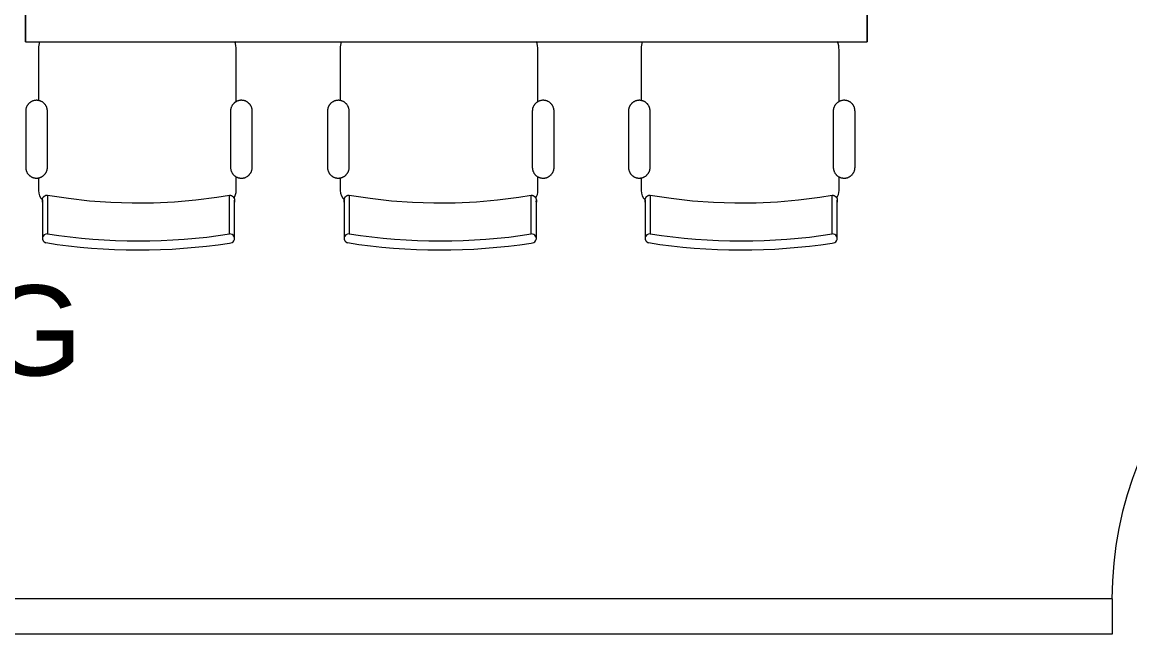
# Model space of a CAD drawing. Header units: inches. Extents: x 1 to 4637, y -664 to 702.
# Drawn here: x 1356.4 to 1467, y -430.7 to -369.6 of the extents above; entities that cross this region are included whole.
import ezdxf

# ---------------------------------------------------------------- set-up
doc = ezdxf.new("R2010")
doc.units = ezdxf.units.IN
doc.header["$MEASUREMENT"] = 0
for name, color, linetype, lineweight in [('A-AREA-IDEN', 2, 'Continuous', 20), ('A-DOOR', 31, 'Continuous', 9), ('I-FURN', 30, 'Continuous', 9), ('I-WALL', 2, 'Continuous', 9)]:
    doc.layers.add(name, color=color, linetype=linetype, lineweight=lineweight)
doc.styles.add('Arial', font='arial.ttf', dxfattribs={"height": 9})

# ---------------------------------------------------------------- blocks, each defined once
blk = doc.blocks.new('Conf Table - Rect - Seats 8 - 7 x 3-6 - 3D - Typical-1543630-New Construction - Tel_Data_Elec Plan')
at = {"layer": 'I-FURN'}
for p, q in [((-42, 21), (-42, -21)), ((-42, -21), (-42, 21)), ((42, -21), (42, 21)), ((42, 21), (42, -21)), ((-42, -21), (42, -21)), ((-42, -21), (42, -21)), ((-40.72, -21.7), (-40.72, -26.87)), ((-20.98, -26.99), (-20.98, -21.81)), ((-10.6, -21.7), (-10.6, -26.87)), ((9.14, -26.99), (9.14, -21.81)), ((19.44, -21.7), (19.44, -26.87)), ((39.19, -26.99), (39.19, -21.81)), ((-41.99, -27.93), (-41.99, -33.54)), ((-39.83, -33.54), (-39.83, -27.93)), ((-21.55, -27.93), (-21.55, -33.54)), ((-19.38, -33.54), (-19.38, -27.93)), ((-11.87, -27.93), (-11.87, -33.54)), ((-9.71, -33.54), (-9.71, -27.93)), ((8.57, -27.93), (8.57, -33.54)), ((10.74, -33.54), (10.74, -27.93)), ((18.17, -27.93), (18.17, -33.54)), ((20.34, -33.54), (20.34, -27.93)), ((38.62, -27.93), (38.62, -33.54)), ((40.79, -33.54), (40.79, -27.93)), ((-40.72, -34.6), (-40.72, -35.86)), ((-20.98, -35.86), (-20.98, -34.49)), ((-10.6, -34.6), (-10.6, -35.86)), ((9.14, -35.86), (9.14, -34.49)), ((19.44, -34.6), (19.44, -35.86)), ((39.19, -35.86), (39.19, -34.49)), ((-39.82, -36.32), (-39.82, -40.18)), ((-21.65, -40.2), (-21.65, -36.33)), ((-9.7, -36.32), (-9.7, -40.18)), ((8.47, -40.2), (8.47, -36.33)), ((20.34, -36.32), (20.34, -40.18)), ((38.51, -40.2), (38.51, -36.33))]:
    blk.add_line(p, q, dxfattribs=at)
at = {"layer": 'I-FURN', "flags": 128}
for points in [[(-39.83, -27.93), (-39.83, -27.89), (-39.83, -27.85), (-39.84, -27.81), (-39.84, -27.76), (-39.85, -27.72), (-39.86, -27.68), (-39.87, -27.64), (-39.88, -27.59), (-39.9, -27.55), (-39.91, -27.51), (-39.93, -27.47), (-39.95, -27.44), (-39.97, -27.4), (-39.99, -27.36), (-40.02, -27.32), (-40.04, -27.29), (-40.07, -27.25), (-40.1, -27.22), (-40.13, -27.19), (-40.16, -27.16), (-40.19, -27.13), (-40.22, -27.1), (-40.25, -27.07), (-40.29, -27.05), (-40.32, -27.02), (-40.36, -27), (-40.4, -26.98), (-40.44, -26.96), (-40.48, -26.94), (-40.52, -26.93), (-40.56, -26.91), (-40.6, -26.9), (-40.64, -26.89), (-40.68, -26.88), (-40.73, -26.87), (-40.77, -26.86), (-40.81, -26.86), (-40.85, -26.85), (-40.9, -26.85), (-40.94, -26.85), (-40.98, -26.86), (-41.03, -26.86), (-41.07, -26.86), (-41.11, -26.87), (-41.16, -26.88), (-41.2, -26.89), (-41.24, -26.9), (-41.28, -26.92), (-41.32, -26.93), (-41.36, -26.95), (-41.4, -26.97), (-41.44, -26.99), (-41.47, -27.01), (-41.51, -27.04), (-41.55, -27.06), (-41.58, -27.09), (-41.61, -27.11), (-41.65, -27.14), (-41.68, -27.17), (-41.71, -27.2), (-41.74, -27.24), (-41.76, -27.27), (-41.79, -27.3), (-41.81, -27.34), (-41.84, -27.38), (-41.86, -27.41), (-41.88, -27.45), (-41.9, -27.49), (-41.91, -27.53), (-41.93, -27.57), (-41.94, -27.61), (-41.95, -27.65), (-41.97, -27.7), (-41.97, -27.74), (-41.98, -27.78), (-41.99, -27.83), (-41.99, -27.87), (-41.99, -27.91), (-41.99, -27.93)], [(-19.38, -27.93), (-19.38, -27.89), (-19.38, -27.85), (-19.39, -27.81), (-19.39, -27.76), (-19.4, -27.72), (-19.41, -27.68), (-19.42, -27.64), (-19.43, -27.59), (-19.45, -27.55), (-19.47, -27.51), (-19.48, -27.47), (-19.5, -27.43), (-19.52, -27.4), (-19.55, -27.36), (-19.57, -27.32), (-19.59, -27.29), (-19.62, -27.25), (-19.65, -27.22), (-19.68, -27.19), (-19.71, -27.16), (-19.74, -27.13), (-19.77, -27.1), (-19.81, -27.07), (-19.84, -27.05), (-19.88, -27.02), (-19.92, -27), (-19.95, -26.98), (-19.99, -26.96), (-20.03, -26.94), (-20.07, -26.92), (-20.11, -26.91), (-20.15, -26.9), (-20.19, -26.88), (-20.24, -26.87), (-20.28, -26.87), (-20.32, -26.86), (-20.37, -26.86), (-20.41, -26.85), (-20.45, -26.85), (-20.5, -26.85), (-20.54, -26.85), (-20.58, -26.86), (-20.63, -26.86), (-20.67, -26.87), (-20.71, -26.88), (-20.75, -26.89), (-20.79, -26.9), (-20.83, -26.92), (-20.88, -26.93), (-20.92, -26.95), (-20.95, -26.97), (-20.99, -26.99), (-21.03, -27.01), (-21.07, -27.03), (-21.1, -27.06), (-21.14, -27.08), (-21.17, -27.11), (-21.2, -27.14), (-21.23, -27.17), (-21.26, -27.2), (-21.29, -27.24), (-21.32, -27.27), (-21.35, -27.3), (-21.37, -27.34), (-21.39, -27.38), (-21.41, -27.41), (-21.43, -27.45), (-21.45, -27.49), (-21.47, -27.53), (-21.49, -27.57), (-21.5, -27.61), (-21.51, -27.65), (-21.52, -27.7), (-21.53, -27.74), (-21.54, -27.78), (-21.54, -27.82), (-21.55, -27.87), (-21.55, -27.91), (-21.55, -27.93)], [(-9.71, -27.93), (-9.71, -27.89), (-9.71, -27.85), (-9.71, -27.81), (-9.72, -27.76), (-9.73, -27.72), (-9.74, -27.68), (-9.75, -27.64), (-9.76, -27.59), (-9.77, -27.55), (-9.79, -27.51), (-9.81, -27.47), (-9.83, -27.44), (-9.85, -27.4), (-9.87, -27.36), (-9.89, -27.32), (-9.92, -27.29), (-9.95, -27.25), (-9.97, -27.22), (-10, -27.19), (-10.03, -27.16), (-10.07, -27.13), (-10.1, -27.1), (-10.13, -27.07), (-10.17, -27.05), (-10.2, -27.02), (-10.24, -27), (-10.28, -26.98), (-10.32, -26.96), (-10.36, -26.94), (-10.4, -26.93), (-10.44, -26.91), (-10.48, -26.9), (-10.52, -26.89), (-10.56, -26.88), (-10.6, -26.87), (-10.65, -26.86), (-10.69, -26.86), (-10.73, -26.85), (-10.78, -26.85), (-10.82, -26.85), (-10.86, -26.86), (-10.91, -26.86), (-10.95, -26.86), (-10.99, -26.87), (-11.03, -26.88), (-11.08, -26.89), (-11.12, -26.9), (-11.16, -26.92), (-11.2, -26.93), (-11.24, -26.95), (-11.28, -26.97), (-11.31, -26.99), (-11.35, -27.01), (-11.39, -27.04), (-11.42, -27.06), (-11.46, -27.09), (-11.49, -27.11), (-11.52, -27.14), (-11.56, -27.17), (-11.59, -27.2), (-11.61, -27.24), (-11.64, -27.27), (-11.67, -27.3), (-11.69, -27.34), (-11.71, -27.38), (-11.74, -27.41), (-11.76, -27.45), (-11.77, -27.49), (-11.79, -27.53), (-11.81, -27.57), (-11.82, -27.61), (-11.83, -27.65), (-11.84, -27.7), (-11.85, -27.74), (-11.86, -27.78), (-11.86, -27.83), (-11.87, -27.87), (-11.87, -27.91), (-11.87, -27.93)], [(10.74, -27.93), (10.74, -27.89), (10.74, -27.85), (10.73, -27.81), (10.73, -27.76), (10.72, -27.72), (10.71, -27.68), (10.7, -27.64), (10.69, -27.59), (10.67, -27.55), (10.66, -27.51), (10.64, -27.47), (10.62, -27.43), (10.6, -27.4), (10.58, -27.36), (10.55, -27.32), (10.53, -27.29), (10.5, -27.25), (10.47, -27.22), (10.44, -27.19), (10.41, -27.16), (10.38, -27.13), (10.35, -27.1), (10.31, -27.07), (10.28, -27.05), (10.24, -27.02), (10.21, -27), (10.17, -26.98), (10.13, -26.96), (10.09, -26.94), (10.05, -26.92), (10.01, -26.91), (9.97, -26.9), (9.93, -26.88), (9.88, -26.87), (9.84, -26.87), (9.8, -26.86), (9.76, -26.86), (9.71, -26.85), (9.67, -26.85), (9.63, -26.85), (9.58, -26.85), (9.54, -26.86), (9.5, -26.86), (9.45, -26.87), (9.41, -26.88), (9.37, -26.89), (9.33, -26.9), (9.29, -26.92), (9.25, -26.93), (9.21, -26.95), (9.17, -26.97), (9.13, -26.99), (9.09, -27.01), (9.06, -27.03), (9.02, -27.06), (8.99, -27.08), (8.95, -27.11), (8.92, -27.14), (8.89, -27.17), (8.86, -27.2), (8.83, -27.24), (8.8, -27.27), (8.78, -27.3), (8.75, -27.34), (8.73, -27.38), (8.71, -27.41), (8.69, -27.45), (8.67, -27.49), (8.65, -27.53), (8.64, -27.57), (8.62, -27.61), (8.61, -27.65), (8.6, -27.7), (8.59, -27.74), (8.58, -27.78), (8.58, -27.82), (8.58, -27.87), (8.57, -27.91), (8.57, -27.93)], [(20.34, -27.93), (20.34, -27.89), (20.33, -27.85), (20.33, -27.81), (20.32, -27.76), (20.32, -27.72), (20.31, -27.68), (20.3, -27.64), (20.28, -27.59), (20.27, -27.55), (20.25, -27.51), (20.24, -27.47), (20.22, -27.44), (20.2, -27.4), (20.17, -27.36), (20.15, -27.32), (20.12, -27.29), (20.1, -27.25), (20.07, -27.22), (20.04, -27.19), (20.01, -27.16), (19.98, -27.13), (19.95, -27.1), (19.91, -27.07), (19.88, -27.05), (19.84, -27.02), (19.8, -27), (19.77, -26.98), (19.73, -26.96), (19.69, -26.94), (19.65, -26.93), (19.61, -26.91), (19.57, -26.9), (19.52, -26.89), (19.48, -26.88), (19.44, -26.87), (19.4, -26.86), (19.35, -26.86), (19.31, -26.85), (19.27, -26.85), (19.22, -26.85), (19.18, -26.86), (19.14, -26.86), (19.1, -26.86), (19.05, -26.87), (19.01, -26.88), (18.97, -26.89), (18.93, -26.9), (18.89, -26.92), (18.85, -26.93), (18.81, -26.95), (18.77, -26.97), (18.73, -26.99), (18.69, -27.01), (18.65, -27.04), (18.62, -27.06), (18.58, -27.09), (18.55, -27.11), (18.52, -27.14), (18.49, -27.17), (18.46, -27.2), (18.43, -27.24), (18.4, -27.27), (18.38, -27.3), (18.35, -27.34), (18.33, -27.38), (18.31, -27.41), (18.29, -27.45), (18.27, -27.49), (18.25, -27.53), (18.24, -27.57), (18.22, -27.61), (18.21, -27.65), (18.2, -27.7), (18.19, -27.74), (18.18, -27.78), (18.18, -27.83), (18.18, -27.87), (18.17, -27.91), (18.17, -27.93)], [(40.79, -27.93), (40.78, -27.89), (40.78, -27.85), (40.78, -27.81), (40.77, -27.76), (40.76, -27.72), (40.75, -27.68), (40.74, -27.64), (40.73, -27.59), (40.72, -27.55), (40.7, -27.51), (40.68, -27.47), (40.66, -27.43), (40.64, -27.4), (40.62, -27.36), (40.6, -27.32), (40.57, -27.29), (40.54, -27.25), (40.52, -27.22), (40.49, -27.19), (40.46, -27.16), (40.43, -27.13), (40.39, -27.1), (40.36, -27.07), (40.32, -27.05), (40.29, -27.02), (40.25, -27), (40.21, -26.98), (40.17, -26.96), (40.13, -26.94), (40.09, -26.92), (40.05, -26.91), (40.01, -26.9), (39.97, -26.88), (39.93, -26.87), (39.89, -26.87), (39.84, -26.86), (39.8, -26.86), (39.76, -26.85), (39.71, -26.85), (39.67, -26.85), (39.63, -26.85), (39.58, -26.86), (39.54, -26.86), (39.5, -26.87), (39.46, -26.88), (39.41, -26.89), (39.37, -26.9), (39.33, -26.92), (39.29, -26.93), (39.25, -26.95), (39.21, -26.97), (39.17, -26.99), (39.14, -27.01), (39.1, -27.03), (39.06, -27.06), (39.03, -27.08), (39, -27.11), (38.96, -27.14), (38.93, -27.17), (38.9, -27.2), (38.87, -27.24), (38.85, -27.27), (38.82, -27.3), (38.8, -27.34), (38.77, -27.38), (38.75, -27.41), (38.73, -27.45), (38.71, -27.49), (38.7, -27.53), (38.68, -27.57), (38.67, -27.61), (38.65, -27.65), (38.64, -27.7), (38.64, -27.74), (38.63, -27.78), (38.62, -27.82), (38.62, -27.87), (38.62, -27.91), (38.62, -27.93)], [(-41.99, -33.54), (-41.99, -33.59), (-41.99, -33.63), (-41.98, -33.67), (-41.98, -33.72), (-41.97, -33.76), (-41.96, -33.8), (-41.95, -33.84), (-41.94, -33.88), (-41.92, -33.92), (-41.91, -33.96), (-41.89, -34), (-41.87, -34.04), (-41.85, -34.08), (-41.83, -34.12), (-41.8, -34.15), (-41.78, -34.19), (-41.75, -34.22), (-41.72, -34.26), (-41.69, -34.29), (-41.66, -34.32), (-41.63, -34.35), (-41.6, -34.38), (-41.56, -34.4), (-41.53, -34.43), (-41.49, -34.45), (-41.46, -34.48), (-41.42, -34.5), (-41.38, -34.52), (-41.34, -34.54), (-41.3, -34.55), (-41.26, -34.57), (-41.22, -34.58), (-41.18, -34.59), (-41.14, -34.6), (-41.09, -34.61), (-41.05, -34.62), (-41.01, -34.62), (-40.96, -34.62), (-40.92, -34.63), (-40.88, -34.62), (-40.83, -34.62), (-40.79, -34.62), (-40.75, -34.61), (-40.71, -34.61), (-40.66, -34.6), (-40.62, -34.59), (-40.58, -34.57), (-40.54, -34.56), (-40.5, -34.54), (-40.46, -34.53), (-40.42, -34.51), (-40.38, -34.49), (-40.34, -34.47), (-40.31, -34.44), (-40.27, -34.42), (-40.24, -34.39), (-40.2, -34.36), (-40.17, -34.34), (-40.14, -34.31), (-40.11, -34.27), (-40.08, -34.24), (-40.06, -34.21), (-40.03, -34.17), (-40.01, -34.14), (-39.98, -34.1), (-39.96, -34.06), (-39.94, -34.03), (-39.92, -33.99), (-39.91, -33.95), (-39.89, -33.91), (-39.88, -33.86), (-39.86, -33.82), (-39.85, -33.78), (-39.85, -33.74), (-39.84, -33.7), (-39.83, -33.65), (-39.83, -33.61), (-39.83, -33.57), (-39.83, -33.54)], [(-21.55, -33.54), (-21.55, -33.59), (-21.54, -33.63), (-21.54, -33.67), (-21.53, -33.72), (-21.53, -33.76), (-21.52, -33.8), (-21.51, -33.84), (-21.49, -33.88), (-21.48, -33.93), (-21.46, -33.97), (-21.44, -34), (-21.43, -34.04), (-21.4, -34.08), (-21.38, -34.12), (-21.36, -34.16), (-21.33, -34.19), (-21.31, -34.22), (-21.28, -34.26), (-21.25, -34.29), (-21.22, -34.32), (-21.19, -34.35), (-21.15, -34.38), (-21.12, -34.41), (-21.09, -34.43), (-21.05, -34.46), (-21.01, -34.48), (-20.97, -34.5), (-20.94, -34.52), (-20.9, -34.54), (-20.86, -34.55), (-20.82, -34.57), (-20.77, -34.58), (-20.73, -34.59), (-20.69, -34.6), (-20.65, -34.61), (-20.61, -34.62), (-20.56, -34.62), (-20.52, -34.63), (-20.48, -34.63), (-20.43, -34.63), (-20.39, -34.62), (-20.35, -34.62), (-20.3, -34.62), (-20.26, -34.61), (-20.22, -34.6), (-20.18, -34.59), (-20.13, -34.58), (-20.09, -34.56), (-20.05, -34.55), (-20.01, -34.53), (-19.97, -34.51), (-19.94, -34.49), (-19.9, -34.47), (-19.86, -34.44), (-19.83, -34.42), (-19.79, -34.39), (-19.76, -34.37), (-19.73, -34.34), (-19.69, -34.31), (-19.66, -34.28), (-19.64, -34.24), (-19.61, -34.21), (-19.58, -34.17), (-19.56, -34.14), (-19.53, -34.1), (-19.51, -34.06), (-19.49, -34.03), (-19.47, -33.99), (-19.46, -33.95), (-19.44, -33.91), (-19.43, -33.87), (-19.42, -33.82), (-19.41, -33.78), (-19.4, -33.74), (-19.39, -33.7), (-19.39, -33.65), (-19.38, -33.61), (-19.38, -33.57), (-19.38, -33.54)], [(-11.87, -33.54), (-11.87, -33.59), (-11.87, -33.63), (-11.86, -33.67), (-11.86, -33.72), (-11.85, -33.76), (-11.84, -33.8), (-11.83, -33.84), (-11.81, -33.88), (-11.8, -33.92), (-11.78, -33.96), (-11.77, -34), (-11.75, -34.04), (-11.73, -34.08), (-11.7, -34.12), (-11.68, -34.15), (-11.66, -34.19), (-11.63, -34.22), (-11.6, -34.26), (-11.57, -34.29), (-11.54, -34.32), (-11.51, -34.35), (-11.48, -34.38), (-11.44, -34.4), (-11.41, -34.43), (-11.37, -34.45), (-11.34, -34.48), (-11.3, -34.5), (-11.26, -34.52), (-11.22, -34.54), (-11.18, -34.55), (-11.14, -34.57), (-11.1, -34.58), (-11.06, -34.59), (-11.01, -34.6), (-10.97, -34.61), (-10.93, -34.62), (-10.89, -34.62), (-10.84, -34.62), (-10.8, -34.63), (-10.76, -34.62), (-10.71, -34.62), (-10.67, -34.62), (-10.63, -34.61), (-10.58, -34.61), (-10.54, -34.6), (-10.5, -34.59), (-10.46, -34.57), (-10.42, -34.56), (-10.38, -34.54), (-10.34, -34.53), (-10.3, -34.51), (-10.26, -34.49), (-10.22, -34.47), (-10.19, -34.44), (-10.15, -34.42), (-10.12, -34.39), (-10.08, -34.36), (-10.05, -34.34), (-10.02, -34.31), (-9.99, -34.27), (-9.96, -34.24), (-9.93, -34.21), (-9.91, -34.17), (-9.88, -34.14), (-9.86, -34.1), (-9.84, -34.06), (-9.82, -34.03), (-9.8, -33.99), (-9.78, -33.95), (-9.77, -33.91), (-9.75, -33.86), (-9.74, -33.82), (-9.73, -33.78), (-9.72, -33.74), (-9.72, -33.7), (-9.71, -33.65), (-9.71, -33.61), (-9.71, -33.57), (-9.71, -33.54)], [(8.57, -33.54), (8.57, -33.59), (8.58, -33.63), (8.58, -33.67), (8.59, -33.72), (8.6, -33.76), (8.61, -33.8), (8.62, -33.84), (8.63, -33.88), (8.64, -33.93), (8.66, -33.97), (8.68, -34), (8.7, -34.04), (8.72, -34.08), (8.74, -34.12), (8.76, -34.16), (8.79, -34.19), (8.82, -34.22), (8.84, -34.26), (8.87, -34.29), (8.9, -34.32), (8.93, -34.35), (8.97, -34.38), (9, -34.41), (9.04, -34.43), (9.07, -34.46), (9.11, -34.48), (9.15, -34.5), (9.19, -34.52), (9.23, -34.54), (9.27, -34.55), (9.31, -34.57), (9.35, -34.58), (9.39, -34.59), (9.43, -34.6), (9.47, -34.61), (9.52, -34.62), (9.56, -34.62), (9.6, -34.63), (9.65, -34.63), (9.69, -34.63), (9.73, -34.62), (9.78, -34.62), (9.82, -34.62), (9.86, -34.61), (9.9, -34.6), (9.95, -34.59), (9.99, -34.58), (10.03, -34.56), (10.07, -34.55), (10.11, -34.53), (10.15, -34.51), (10.19, -34.49), (10.22, -34.47), (10.26, -34.44), (10.3, -34.42), (10.33, -34.39), (10.36, -34.37), (10.4, -34.34), (10.43, -34.31), (10.46, -34.28), (10.49, -34.24), (10.51, -34.21), (10.54, -34.17), (10.56, -34.14), (10.59, -34.1), (10.61, -34.06), (10.63, -34.03), (10.65, -33.99), (10.66, -33.95), (10.68, -33.91), (10.69, -33.87), (10.71, -33.82), (10.72, -33.78), (10.72, -33.74), (10.73, -33.7), (10.74, -33.65), (10.74, -33.61), (10.74, -33.57), (10.74, -33.54)], [(18.17, -33.54), (18.17, -33.59), (18.18, -33.63), (18.18, -33.67), (18.19, -33.72), (18.2, -33.76), (18.21, -33.8), (18.22, -33.84), (18.23, -33.88), (18.24, -33.92), (18.26, -33.96), (18.28, -34), (18.3, -34.04), (18.32, -34.08), (18.34, -34.12), (18.36, -34.15), (18.39, -34.19), (18.41, -34.22), (18.44, -34.26), (18.47, -34.29), (18.5, -34.32), (18.53, -34.35), (18.57, -34.38), (18.6, -34.4), (18.64, -34.43), (18.67, -34.45), (18.71, -34.48), (18.75, -34.5), (18.78, -34.52), (18.82, -34.54), (18.86, -34.55), (18.9, -34.57), (18.95, -34.58), (18.99, -34.59), (19.03, -34.6), (19.07, -34.61), (19.11, -34.62), (19.16, -34.62), (19.2, -34.62), (19.24, -34.63), (19.29, -34.62), (19.33, -34.62), (19.37, -34.62), (19.42, -34.61), (19.46, -34.61), (19.5, -34.6), (19.54, -34.59), (19.59, -34.57), (19.63, -34.56), (19.67, -34.54), (19.71, -34.53), (19.75, -34.51), (19.78, -34.49), (19.82, -34.47), (19.86, -34.44), (19.89, -34.42), (19.93, -34.39), (19.96, -34.36), (19.99, -34.34), (20.02, -34.31), (20.05, -34.27), (20.08, -34.24), (20.11, -34.21), (20.14, -34.17), (20.16, -34.14), (20.18, -34.1), (20.2, -34.06), (20.22, -34.03), (20.24, -33.99), (20.26, -33.95), (20.28, -33.91), (20.29, -33.86), (20.3, -33.82), (20.31, -33.78), (20.32, -33.74), (20.33, -33.7), (20.33, -33.65), (20.34, -33.61), (20.34, -33.57), (20.34, -33.54)], [(38.62, -33.54), (38.62, -33.59), (38.62, -33.63), (38.63, -33.67), (38.63, -33.72), (38.64, -33.76), (38.65, -33.8), (38.66, -33.84), (38.67, -33.88), (38.69, -33.93), (38.7, -33.97), (38.72, -34), (38.74, -34.04), (38.76, -34.08), (38.78, -34.12), (38.81, -34.16), (38.83, -34.19), (38.86, -34.22), (38.89, -34.26), (38.92, -34.29), (38.95, -34.32), (38.98, -34.35), (39.01, -34.38), (39.04, -34.41), (39.08, -34.43), (39.12, -34.46), (39.15, -34.48), (39.19, -34.5), (39.23, -34.52), (39.27, -34.54), (39.31, -34.55), (39.35, -34.57), (39.39, -34.58), (39.43, -34.59), (39.47, -34.6), (39.52, -34.61), (39.56, -34.62), (39.6, -34.62), (39.65, -34.63), (39.69, -34.63), (39.73, -34.63), (39.78, -34.62), (39.82, -34.62), (39.86, -34.62), (39.91, -34.61), (39.95, -34.6), (39.99, -34.59), (40.03, -34.58), (40.07, -34.56), (40.11, -34.55), (40.15, -34.53), (40.19, -34.51), (40.23, -34.49), (40.27, -34.47), (40.3, -34.44), (40.34, -34.42), (40.37, -34.39), (40.41, -34.37), (40.44, -34.34), (40.47, -34.31), (40.5, -34.28), (40.53, -34.24), (40.56, -34.21), (40.58, -34.17), (40.61, -34.14), (40.63, -34.1), (40.65, -34.06), (40.67, -34.03), (40.69, -33.99), (40.71, -33.95), (40.72, -33.91), (40.74, -33.87), (40.75, -33.82), (40.76, -33.78), (40.77, -33.74), (40.77, -33.7), (40.78, -33.65), (40.78, -33.61), (40.79, -33.57), (40.79, -33.54)], [(-40.33, -36.82), (-40.33, -36.8), (-40.33, -36.78), (-40.33, -36.76), (-40.32, -36.74), (-40.32, -36.72), (-40.31, -36.7), (-40.31, -36.68), (-40.3, -36.66), (-40.3, -36.64), (-40.29, -36.63), (-40.28, -36.61), (-40.27, -36.59), (-40.26, -36.57), (-40.25, -36.55), (-40.24, -36.54), (-40.23, -36.52), (-40.22, -36.5), (-40.2, -36.49), (-40.19, -36.47), (-40.17, -36.46), (-40.16, -36.45), (-40.14, -36.43), (-40.13, -36.42), (-40.11, -36.41), (-40.1, -36.4), (-40.08, -36.39), (-40.06, -36.38), (-40.04, -36.37), (-40.02, -36.36), (-40.01, -36.35), (-39.99, -36.34), (-39.97, -36.34), (-39.95, -36.33), (-39.93, -36.33), (-39.91, -36.32), (-39.89, -36.32), (-39.87, -36.32), (-39.85, -36.32), (-39.83, -36.32), (-39.82, -36.32)], [(-39.82, -36.32), (-37.72, -36.64), (-35.61, -36.88), (-33.49, -37.03), (-31.37, -37.1), (-29.25, -37.09), (-27.13, -36.99), (-25.01, -36.8), (-22.91, -36.53), (-21.65, -36.33)], [(-21.65, -36.33), (-21.63, -36.33), (-21.61, -36.33), (-21.59, -36.34), (-21.57, -36.34), (-21.55, -36.34), (-21.53, -36.35), (-21.51, -36.35), (-21.49, -36.36), (-21.47, -36.37), (-21.45, -36.37), (-21.43, -36.38), (-21.42, -36.39), (-21.4, -36.4), (-21.38, -36.41), (-21.36, -36.42), (-21.35, -36.43), (-21.33, -36.45), (-21.32, -36.46), (-21.3, -36.47), (-21.29, -36.49), (-21.27, -36.5), (-21.26, -36.52), (-21.25, -36.53), (-21.24, -36.55), (-21.22, -36.57), (-21.21, -36.58), (-21.2, -36.6), (-21.19, -36.62), (-21.19, -36.64), (-21.18, -36.66), (-21.17, -36.68), (-21.16, -36.7), (-21.16, -36.71), (-21.15, -36.73), (-21.15, -36.75), (-21.15, -36.77), (-21.15, -36.79), (-21.14, -36.81), (-21.14, -36.84), (-21.14, -36.84)], [(-10.21, -36.82), (-10.21, -36.8), (-10.21, -36.78), (-10.2, -36.76), (-10.2, -36.74), (-10.2, -36.72), (-10.19, -36.7), (-10.19, -36.68), (-10.18, -36.66), (-10.17, -36.64), (-10.17, -36.63), (-10.16, -36.61), (-10.15, -36.59), (-10.14, -36.57), (-10.13, -36.55), (-10.12, -36.54), (-10.11, -36.52), (-10.09, -36.5), (-10.08, -36.49), (-10.07, -36.47), (-10.05, -36.46), (-10.04, -36.45), (-10.02, -36.43), (-10.01, -36.42), (-9.99, -36.41), (-9.97, -36.4), (-9.96, -36.39), (-9.94, -36.38), (-9.92, -36.37), (-9.9, -36.36), (-9.88, -36.35), (-9.86, -36.34), (-9.84, -36.34), (-9.83, -36.33), (-9.81, -36.33), (-9.79, -36.32), (-9.77, -36.32), (-9.75, -36.32), (-9.73, -36.32), (-9.7, -36.32), (-9.7, -36.32)], [(-9.7, -36.32), (-7.6, -36.64), (-5.49, -36.88), (-3.37, -37.03), (-1.25, -37.1), (0.87, -37.09), (2.99, -36.99), (5.11, -36.8), (7.22, -36.53), (8.47, -36.33)], [(8.47, -36.33), (8.49, -36.33), (8.51, -36.33), (8.53, -36.34), (8.55, -36.34), (8.57, -36.34), (8.59, -36.35), (8.61, -36.35), (8.63, -36.36), (8.65, -36.37), (8.67, -36.37), (8.69, -36.38), (8.71, -36.39), (8.72, -36.4), (8.74, -36.41), (8.76, -36.42), (8.77, -36.43), (8.79, -36.45), (8.81, -36.46), (8.82, -36.47), (8.83, -36.49), (8.85, -36.5), (8.86, -36.52), (8.87, -36.53), (8.89, -36.55), (8.9, -36.57), (8.91, -36.58), (8.92, -36.6), (8.93, -36.62), (8.94, -36.64), (8.94, -36.66), (8.95, -36.68), (8.96, -36.7), (8.96, -36.71), (8.97, -36.73), (8.97, -36.75), (8.97, -36.77), (8.98, -36.79), (8.98, -36.81), (8.98, -36.84), (8.98, -36.84)], [(19.84, -36.82), (19.84, -36.8), (19.84, -36.78), (19.84, -36.76), (19.84, -36.74), (19.85, -36.72), (19.85, -36.7), (19.86, -36.68), (19.86, -36.66), (19.87, -36.64), (19.88, -36.63), (19.89, -36.61), (19.89, -36.59), (19.9, -36.57), (19.91, -36.55), (19.93, -36.54), (19.94, -36.52), (19.95, -36.5), (19.96, -36.49), (19.98, -36.47), (19.99, -36.46), (20.01, -36.45), (20.02, -36.43), (20.04, -36.42), (20.05, -36.41), (20.07, -36.4), (20.09, -36.39), (20.11, -36.38), (20.12, -36.37), (20.14, -36.36), (20.16, -36.35), (20.18, -36.34), (20.2, -36.34), (20.22, -36.33), (20.24, -36.33), (20.26, -36.32), (20.28, -36.32), (20.3, -36.32), (20.32, -36.32), (20.34, -36.32), (20.34, -36.32)], [(20.34, -36.32), (22.44, -36.64), (24.55, -36.88), (26.67, -37.03), (28.79, -37.1), (30.92, -37.09), (33.04, -36.99), (35.15, -36.8), (37.26, -36.53), (38.51, -36.33)], [(38.51, -36.33), (38.53, -36.33), (38.56, -36.33), (38.58, -36.34), (38.6, -36.34), (38.62, -36.34), (38.64, -36.35), (38.65, -36.35), (38.67, -36.36), (38.69, -36.37), (38.71, -36.37), (38.73, -36.38), (38.75, -36.39), (38.77, -36.4), (38.78, -36.41), (38.8, -36.42), (38.82, -36.43), (38.83, -36.45), (38.85, -36.46), (38.86, -36.47), (38.88, -36.49), (38.89, -36.5), (38.91, -36.52), (38.92, -36.53), (38.93, -36.55), (38.94, -36.57), (38.95, -36.58), (38.96, -36.6), (38.97, -36.62), (38.98, -36.64), (38.99, -36.66), (38.99, -36.68), (39, -36.7), (39.01, -36.71), (39.01, -36.73), (39.01, -36.75), (39.02, -36.77), (39.02, -36.79), (39.02, -36.81), (39.02, -36.84), (39.02, -36.84)], [(-40.33, -37.03), (-40.33, -36.9), (-40.33, -36.83), (-40.33, -36.82)], [(-40.33, -36.82), (-40.33, -36.85), (-40.33, -36.94), (-40.33, -37.1), (-40.33, -37.31), (-40.33, -37.58), (-40.33, -37.91), (-40.33, -38.3), (-40.33, -38.75), (-40.33, -39.25), (-40.33, -39.82), (-40.33, -40.44), (-40.33, -40.64)], [(-21.14, -40.65), (-21.14, -40.02), (-21.14, -39.44), (-21.14, -38.91), (-21.14, -38.45), (-21.14, -38.04), (-21.14, -37.69), (-21.14, -37.4), (-21.14, -37.17), (-21.14, -37), (-21.14, -36.89), (-21.14, -36.84), (-21.14, -36.84)], [(-21.14, -36.84), (-21.14, -36.87), (-21.14, -36.96), (-21.14, -37.04)], [(-10.21, -37.03), (-10.21, -36.9), (-10.21, -36.83), (-10.21, -36.82)], [(-10.21, -36.82), (-10.21, -36.85), (-10.21, -36.94), (-10.21, -37.1), (-10.21, -37.31), (-10.21, -37.58), (-10.21, -37.91), (-10.21, -38.3), (-10.21, -38.75), (-10.21, -39.25), (-10.21, -39.82), (-10.21, -40.44), (-10.21, -40.64)], [(8.98, -40.65), (8.98, -40.02), (8.98, -39.44), (8.98, -38.91), (8.98, -38.45), (8.98, -38.04), (8.98, -37.69), (8.98, -37.4), (8.98, -37.17), (8.98, -37), (8.98, -36.89), (8.98, -36.84), (8.98, -36.84)], [(8.98, -36.84), (8.98, -36.87), (8.98, -36.96), (8.98, -37.04)], [(19.84, -37.03), (19.84, -36.9), (19.84, -36.83), (19.84, -36.82)], [(19.84, -36.82), (19.84, -36.85), (19.84, -36.94), (19.84, -37.1), (19.84, -37.31), (19.84, -37.58), (19.84, -37.91), (19.84, -38.3), (19.84, -38.75), (19.84, -39.25), (19.84, -39.82), (19.84, -40.44), (19.84, -40.64)], [(39.02, -40.65), (39.02, -40.02), (39.02, -39.44), (39.02, -38.91), (39.02, -38.45), (39.02, -38.04), (39.02, -37.69), (39.02, -37.4), (39.02, -37.17), (39.02, -37), (39.02, -36.89), (39.02, -36.84), (39.02, -36.84)], [(39.02, -36.84), (39.02, -36.87), (39.02, -36.96), (39.02, -37.04)]]:
    blk.add_lwpolyline(points, dxfattribs=at)
at = {"layer": 'I-FURN'}
for centre, radius, start, end in [((-38.42, -21.7), 2.3, 162.2441, 180), ((-23.4, -21.81), 2.42, 0, 19.6476), ((-8.3, -21.7), 2.3, 162.2441, 180), ((6.72, -21.81), 2.42, 0, 19.6476), ((21.74, -21.7), 2.3, 162.2441, 180), ((36.77, -21.81), 2.42, 0, 19.6476), ((-39.4, -35.86), 1.32, 180, 227.8127), ((-22.3, -35.86), 1.32, 324.2773, 0), ((-9.28, -35.86), 1.32, 180, 227.8127), ((7.82, -35.86), 1.32, 324.2773, 0), ((20.76, -35.86), 1.32, 180, 227.8127), ((37.87, -35.86), 1.32, 324.2773, 0)]:
    blk.add_arc(centre, radius, start, end, dxfattribs=at)
for centre, major_axis, ratio, start_param, end_param in [((-39.82, -37.03), (0.507, 0), 0.99468, 3.097536, 3.287158), ((-21.65, -37.04), (0.507, 0), 0.99468, 0, 0.261799), ((-9.7, -37.03), (0.507, 0), 0.99468, 3.097536, 3.287158), ((8.47, -37.04), (0.507, 0), 0.99468, 0, 0.261799), ((20.34, -37.03), (0.507, 0), 0.99468, 3.097536, 3.287158), ((38.51, -37.04), (0.507, 0), 0.99468, 0, 0.261799), ((-39.82, -40.64), (0.507, 0), 0.899459, 1.570796, 4.369819), ((-30.69, 6.86), (53.09, 0), 0.899459, 4.539475, 4.883411), ((-21.65, -40.65), (0.507, 0), 0.899459, 4.712389, 7.853982), ((-9.7, -40.64), (0.507, 0), 0.899459, 1.570796, 4.369819), ((-0.56, 6.86), (53.09, 0), 0.899459, 4.539475, 4.883411), ((8.47, -40.65), (0.507, 0), 0.899459, 4.712389, 7.853982), ((20.34, -40.64), (0.507, 0), 0.899459, 1.570796, 4.369819), ((29.48, 6.86), (53.09, 0), 0.899459, 4.539475, 4.883411), ((38.51, -40.65), (0.507, 0), 0.899459, 4.712389, 7.853982), ((-30.69, 6.86), (54.09, 0), 0.899459, 4.539505, 4.880219), ((-0.56, 6.86), (54.09, 0), 0.899459, 4.539505, 4.880219), ((29.48, 6.86), (54.09, 0), 0.899459, 4.539505, 4.880219)]:
    blk.add_ellipse(centre, major_axis=major_axis, ratio=ratio, start_param=start_param, end_param=end_param, dxfattribs=at)
blk = doc.blocks.new('Single-Flush - 36_ x 96_-2398858-New Construction - Tel_Data_Elec Plan')
at = {"layer": 'A-DOOR', "color": 250, "lineweight": 20}
for p, q in [((16.25, 1.75), (16.25, 37.77)), ((18, 37.77), (16.25, 37.77)), ((18, 1.75), (18, 37.77)), ((18, 1.75), (16.25, 1.75))]:
    blk.add_line(p, q, dxfattribs=at)
at = {"layer": 'A-DOOR'}
blk.add_arc((18, 1.75), 36.07, 92.7812, 180, dxfattribs=at)

msp = doc.modelspace()

# ---------------------------------------------------------------- linework, layer by layer
at = {"layer": 'I-WALL', "color": 250, "lineweight": 20}
for p, q in [((1465.25, -427.23), (1293.79, -427.23)), ((1465.25, -430.73), (1465.25, -427.23)), ((1290.29, -430.73), (1465.25, -430.73))]:
    msp.add_line(p, q, dxfattribs=at)

# ---------------------------------------------------------------- block references
at = {"layer": 'A-DOOR', "lineweight": 13}
msp.add_blockref('Single-Flush - 36_ x 96_-2398858-New Construction - Tel_Data_Elec Plan', (1483.25, -428.98), dxfattribs=at)
at = {"layer": 'I-FURN'}
msp.add_blockref('Conf Table - Rect - Seats 8 - 7 x 3-6 - 3D - Typical-1543630-New Construction - Tel_Data_Elec Plan', (1398.75, -350.6), dxfattribs=at)

# ---------------------------------------------------------------- texts
at = {"layer": 'A-AREA-IDEN', "lineweight": 9, "insert": (1296.81, -395.93), "char_height": 9, "width": 80.598, "attachment_point": 1, "style": 'Arial'}
msp.add_mtext('EXEC MTG', dxfattribs=at)

doc.saveas('drawing.dxf')
